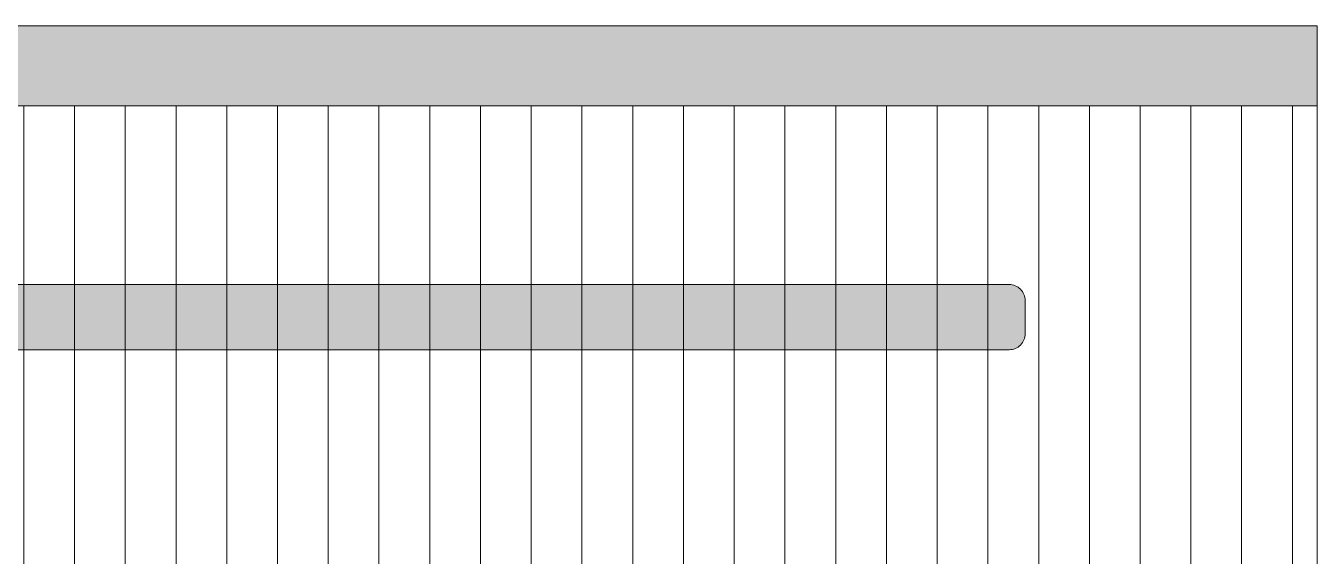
# Model space of a CAD drawing. Header units: inches. Extents: x 213 to 17763, y -4830 to 1802.
# Drawn here: x 7789.5 to 7809.9, y 1086.08 to 1094.46 of the extents above; entities that cross this region are included whole.
import ezdxf

# ---------------------------------------------------------------- set-up
doc = ezdxf.new("R2010")
doc.units = ezdxf.units.IN
doc.header["$MEASUREMENT"] = 0
doc.layers.add('OUTLINE', color=7, linetype='Continuous', lineweight=5)

# ---------------------------------------------------------------- blocks, each defined once
blk = doc.blocks.new('hbbtbbg')
at = {"lineweight": 0, "true_color": 0xfecc66}
h = blk.add_hatch(color=31, dxfattribs=at)
h.dxf.hatch_style = 1
h.paths.add_polyline_path([(-13213.509, 44319.793, 0.414214), (-13213.809, 44320.093), (-13237.89, 44320.093, 0.414214), (-13238.19, 44319.793), (-13238.19, 44319.17, 0.414214), (-13237.89, 44318.87), (-13213.809, 44318.87, 0.414214), (-13213.509, 44319.17)])
at = {"color": 18, "true_color": 0x000000}
blk.add_lwpolyline([(-13237.89, 44320.093), (-13213.809, 44320.093, -0.414214), (-13213.509, 44319.793), (-13213.509, 44319.17, -0.414214), (-13213.809, 44318.87), (-13237.89, 44318.87, -0.414214), (-13238.19, 44319.17), (-13238.19, 44319.793, -0.414214)], format="xyb", close=True, dxfattribs=at)

msp = doc.modelspace()

# ---------------------------------------------------------------- hatches: boundary and pattern name
at = {"layer": 'OUTLINE', "lineweight": 5, "true_color": 0x000000}
h = msp.add_hatch(color=18, dxfattribs=at)
h.dxf.hatch_style = 1
h.paths.add_polyline_path([(7779.901, 1094.455), (7809.901, 1094.455), (7809.901, 1093.193), (7779.901, 1093.193)])
at = {"layer": 'OUTLINE', "lineweight": 5, "true_color": 0xc7c8ca}
h = msp.add_hatch(dxfattribs=at)
h.set_pattern_fill('LINE', color=9, scale=0.252488, angle=90)
h.set_pattern_definition([(90, (3485.415, -17861.0676), (-0.801648912, 2e-16), [])])
h.paths.add_polyline_path([(7779.901, 1093.193), (7809.901, 1093.193), (7809.901, 1085.439), (7779.901, 1085.439)])

# ---------------------------------------------------------------- linework, layer by layer
at = {"color": 18, "lineweight": 5, "true_color": 0x000000}
for p, q in [((7809.901, 1094.455), (7779.901, 1094.455)), ((7809.901, 1094.455), (7804.852, 1094.455)), ((7809.901, 1093.193), (7779.901, 1093.193))]:
    msp.add_line(p, q, dxfattribs=at)
at = {"lineweight": 5}
msp.add_line((7809.901, 1070.256), (7809.901, 1094.455), dxfattribs=at)

# ---------------------------------------------------------------- block references
at = {"layer": 'OUTLINE', "color": 18, "lineweight": 5, "true_color": 0x000000, "xscale": -0.8416261541954444, "yscale": 0.8416261541954444, "zscale": 0.8416261541954444}
msp.add_blockref('hbbtbbg', (-3336.319, -36210.58), dxfattribs=at)

doc.saveas('drawing.dxf')
